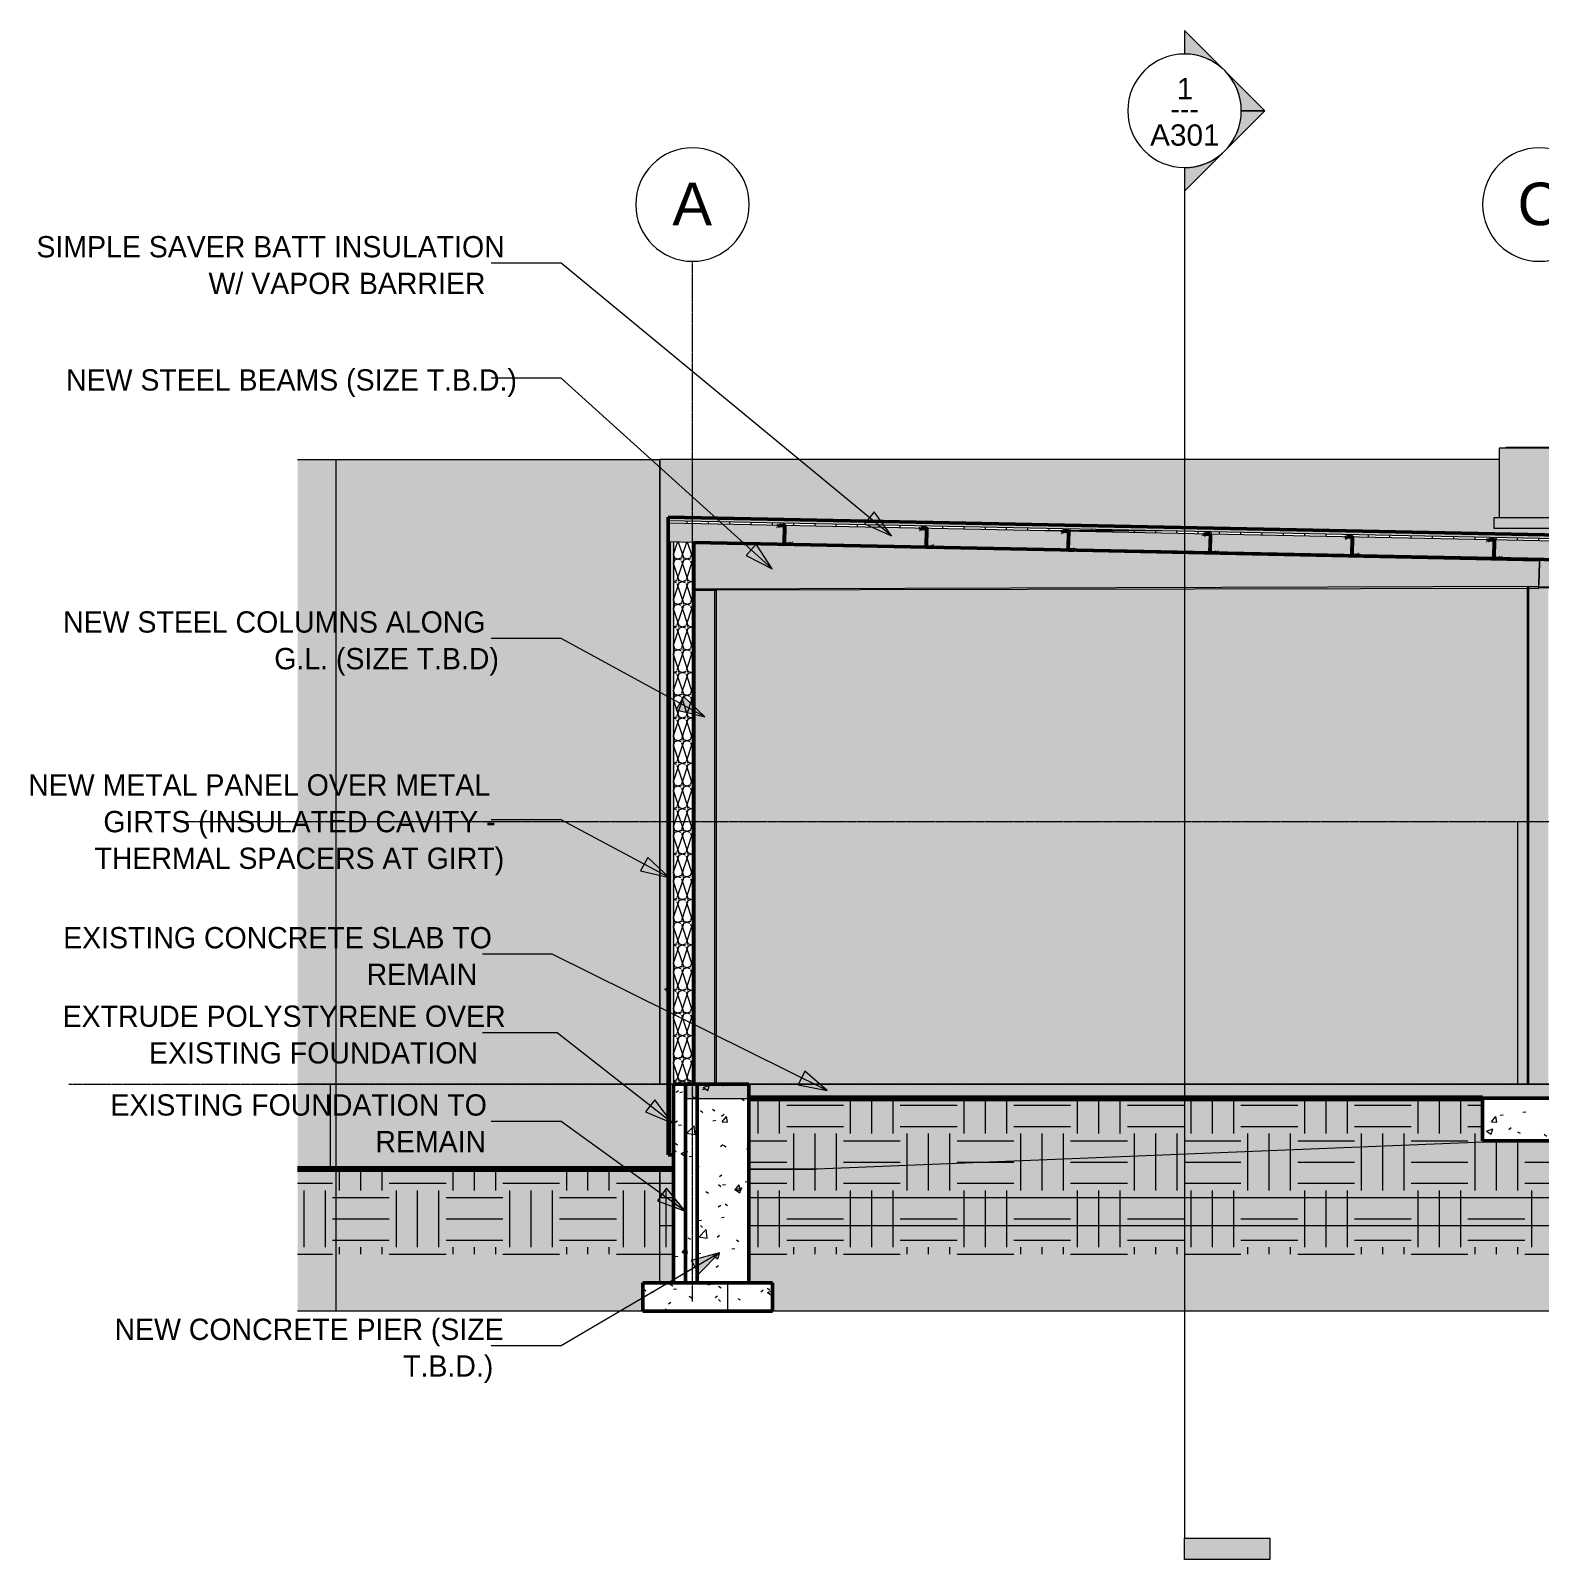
# Model space of a CAD drawing. Header units: inches. Extents: x -12040 to -7983, y -201 to 456.
# Drawn here: x -12040 to -11402, y -201 to 445 of the extents above; entities that cross this region are included whole.
import ezdxf

# ---------------------------------------------------------------- set-up
doc = ezdxf.new("R2010")
doc.units = ezdxf.units.IN
doc.header["$MEASUREMENT"] = 0
doc.linetypes.add('Aligning Line 1_8_', pattern=[0.25, 0.125, -0.125])
doc.linetypes.add('Grid Line 1_2_', pattern=[0.875, 0.5, -0.125, 0.125, -0.125])
for name, color, linetype, lineweight in [('A-DOOR', 31, 'Continuous', 13), ('A-DOOR-5', 31, 'Continuous', 9), ('A-FLOR-1', 50, 'Continuous', 13), ('A-FLOR-2', 254, 'Continuous', 13), ('A-FLOR-3', 163, 'Continuous', 13), ('A-FLOR-LEVL-1', 51, 'Grid Line 1_2_', 9), ('A-ROOF', 132, 'Continuous', 13), ('A-ROOF-3', 132, 'Continuous', 50), ('A-ROOF-PATT-1', 132, 'Continuous', 9), ('A-WALL', 113, 'Continuous', 13), ('A-WALL-1', 10, 'Continuous', 13), ('A-WALL-3', 163, 'Continuous', 13), ('A-WALL-4', 254, 'Continuous', 13), ('A-WALL-5', 113, 'Continuous', 50), ('A-WALL-PATT-1', 10, 'Continuous', 13), ('A-WALL-PATT-2', 7, 'Continuous', 9), ('A-WALL-PATT-3', 111, 'Continuous', 9), ('C-BLDG-PADS-1', 253, 'Continuous', 9), ('C-BLDG-PADS-2', 163, 'Continuous', 13), ('C-TOPO', 7, 'Continuous', 9), ('C-TOPO-1', 7, 'Continuous', 140), ('C-TOPO-2', 253, 'Continuous', 9), ('C-TOPO-3', 155, 'Continuous', 140), ('C-TOPO-4', 9, 'Continuous', 9), ('C-TOPO-5', 173, 'Continuous', 9), ('G-ANNO-SYMB', 111, 'Aligning Line 1_8_', 9), ('G-ANNO-SYMB-1', 111, 'Continuous', 9), ('G-ANNO-TEXT', 231, 'Continuous', 9), ('I-WALL', 2, 'Continuous', 13), ('M-EQPM', 50, 'Continuous', 9), ('S-BEAM', 12, 'Continuous', 13), ('S-BEAM-4', 12, 'Continuous', 9), ('S-BEAM-5', 12, 'Continuous', 50), ('S-COLS', 52, 'Continuous', 13), ('S-COLS-3', 52, 'Continuous', 9), ('S-FNDN-1', 50, 'Continuous', 13), ('S-FNDN-2', 153, 'Continuous', 50), ('S-FNDN-3', 253, 'Continuous', 9), ('S-FNDN-4', 163, 'Continuous', 13), ('S-FNDN-5', 254, 'Continuous', 13), ('S-FNDN-6', 32, 'Continuous', 9), ('S-FNDN-7', 32, 'Continuous', 50), ('S-GRID-1', 1, 'Grid Line 1_2_', 9), ('S-GRID-IDEN', 1, 'Continuous', 9)]:
    doc.layers.add(name, color=color, linetype=linetype, lineweight=lineweight)
doc.styles.add('Arial', font='arial.ttf', dxfattribs={"height": 18})
doc.styles.add('Arial_1', font='arial.ttf', dxfattribs={"height": 9})
doc.styles.add('Century Gothic_1', font='ufonts.com_century-gothic.ttf', dxfattribs={"height": 9})
pattern_1 = [(50, (-11096.608, 126), (27.5427, -2.4099), [2.88, -31.68]), (355, (-11096.608, 126), (-5.3278, 28.8843), [2.304, -25.344]), (100.451, (-11094.313, 125.8), (22.2153, 26.4739), [2.448, -26.924]), (46.184, (-11096.608, 133.68), (40.9819, -6.3564), [4.32, -47.52]), (96.636, (-11093.193, 133.15), (35.8907, 37.4062), [3.671, -40.386]), (351.184, (-11096.61, 133.68), (35.891, 37.4062), [3.456, -38.016]), (21, (-11092.768, 131.76), (22.92104, -15.4607), [2.88, -31.68]), (326, (-11092.768, 131.76), (9.3435, 27.8457), [2.304, -25.344]), (71.451, (-11090.858, 130.472), (32.2648, 12.3844), [2.448, -26.924]), (37.5, (-11096.608, 126), (0.46686, 12.78271), [1.267, -23.77, 1.267, -24.461, -25.44]), (37.5, (-11096.608, 126), (0.46686, 12.78271), [-50.765, 1.267, -24.173]), (7.5, (-11096.608, 126), (10.1016, 15.1451), [1.267, -13.402, 1.267, -23.194, -9.696]), (7.5, (-11096.608, 126), (10.1016, 15.1451), [-39.13, 1.267, -8.429]), (327.5, (-11105.171, 126), (20.49916, -0.86578), [1.267, -8.333, 1.267, -28.685, -39.744]), (327.5, (-11105.171, 126), (20.49916, -0.86578), [-39.552, 1.267, -38.477]), (317.5, (-11109.011, 126), (22.3948, 3.8443), [1.267, -11.213, 1.267, -18.624, -28.224]), (317.5, (-11109.011, 126), (22.3948, 3.8443), [-32.371, 1.267, -26.957])]
pattern_2 = [(0, (-11096.608, 126), (24, 24), [24, -24]), (0, (-11096.608, 135), (24, 24), [24, -24]), (0, (-11096.608, 144), (24, 24), [24, -24]), (90, (-11093.608, 147), (-24, 24), [24, -24]), (90, (-11084.608, 147), (-24, 24), [24, -24]), (90, (-11075.608, 147), (-24, 24), [24, -24])]
pattern_3 = [(161.57, (-11096.128, 126.48), (-3.8399538, -1.54e-05), [0, -27.322, 3.034, 0]), (18.43, (-11097.088, 126.48), (-3.8399538, 1.54e-05), [0, -27.322, 3.034, 0]), (108.43, (-11096.128, 126.48), (1.919622, -9.6005246), [9.106, -21.25]), (71.57, (-11097.088, 126.48), (1.919622, 9.6005246), [9.106, -21.25])]

# ---------------------------------------------------------------- blocks, each defined once
blk = doc.blocks.new('Walls 1 - Walls 1-1277454-BUILDING SECTION - NORTH_SOUTH - LOOKING EAST')
at = {"layer": 'A-WALL-1'}
h = blk.add_hatch(color=256, dxfattribs=at)
h.paths.add_polyline_path([(-11927.3, -96), (-11911.21, -96), (-11911.21, -72), (-11927.3, -72)], flags=0)
h.paths.add_polyline_path([(-11927.3, -36), (-11911.21, -36), (-11911.21, 264), (-11927.3, 264), (-11927.3, 70.16)], flags=0)
h = blk.add_hatch(color=256, dxfattribs=at)
h.paths.add_polyline_path([(-11911.21, -96), (-11781.4, -96), (-11781.4, -84), (-11774.15, -84), (-11774.15, -72), (-11911.21, -72)], flags=0)
h.paths.add_polyline_path([(-11823.45, 0), (-11774.15, 0), (-11774.15, 264), (-11911.21, 264), (-11911.21, 0)], flags=0)
for points in [[(-11911.21, -72), (-11911.21, -36), (-11927.3, -36), (-11927.3, -72)], [(-11797.12, -72), (-11774.15, -72), (-11774.15, -36), (-11911.21, -36), (-11911.21, -72)]]:
    blk.add_hatch(color=256, dxfattribs=at).paths.add_polyline_path(points, flags=0)
h = blk.add_hatch(color=256, dxfattribs=at)
h.paths.add_polyline_path([(-11736.52, -72), (-10643.01, -72), (-10643.01, -60), (-11736.52, -60), (-11736.52, -67.77)], flags=0)
h.paths.add_polyline_path([(-11774.15, -72), (-11768.4, -72), (-11768.4, -60), (-11774.15, -60), (-11774.15, -60.52)], flags=0)
h = blk.add_hatch(color=256, dxfattribs=at)
h.paths.add_polyline_path([(-11726.52, -96), (-10643.01, -96), (-10643.01, -72), (-11736.52, -72), (-11736.52, -84), (-11726.52, -84)], flags=0)
h.paths.add_polyline_path([(-11768.4, -84), (-11768.4, -72), (-11774.15, -72), (-11774.15, -84)], flags=0)
at = {"layer": 'A-WALL-3'}
for p, q in [((-11927.3, 264), (-11911.21, 264)), ((-11911.21, 264), (-11774.15, 264)), ((-11911.21, 264), (-11911.21, -36)), ((-11774.15, 0), (-11774.15, 264)), ((-11911.21, -72), (-11911.21, -96)), ((-11774.15, -84), (-11774.15, -72)), ((-11911.21, -96), (-11927.3, -96)), ((-11781.4, -96), (-11911.21, -96)), ((-10643.01, -96), (-11726.52, -96))]:
    blk.add_line(p, q, dxfattribs=at)
at = {"layer": 'A-WALL-4'}
for p, q in [((-11911.21, -36), (-11911.21, -72)), ((-11774.15, -48), (-11774.15, -36)), ((-11774.15, -72), (-11774.15, -60))]:
    blk.add_line(p, q, dxfattribs=at)
blk = doc.blocks.new('Z-Girder - Z-Girder-1383074-BUILDING SECTION - NORTH_SOUTH - LOOKING EAST')
at = {"layer": 'S-BEAM-4'}
h = blk.add_hatch(color=256, dxfattribs=at)
h.paths.add_polyline_path([(-11721.45, 228.19), (-11721.49, 228.32), (-11721.62, 228.36), (-11721.56, 228.24)], flags=0)
h.paths.add_polyline_path([(-11719.06, 228.14), (-11718.57, 228.7), (-11718.65, 228.78), (-11719.11, 228.25), (-11721.43, 228.3), (-11721.45, 228.19), (-11719.6, 228.15)], flags=0)
h.paths.add_polyline_path([(-11721.4, 236.13), (-11721.54, 236.19), (-11723.9, 236.24), (-11724.4, 235.67), (-11724.31, 235.6), (-11723.85, 236.13), (-11721.53, 236.08)], flags=0)
h.paths.add_polyline_path([(-11721.35, 236), (-11721.4, 236.13), (-11721.48, 236.06)], flags=0)
h.paths.add_polyline_path([(-11721.62, 228.36), (-11721.51, 228.38), (-11721.35, 236), (-11721.46, 236), (-11721.58, 230.15)], flags=0)
at = {"layer": 'S-BEAM-5'}
for p, q in [((-11723.9, 236.24), (-11724.4, 235.67)), ((-11724.4, 235.67), (-11724.31, 235.6)), ((-11724.31, 235.6), (-11723.85, 236.13)), ((-11721.54, 236.19), (-11723.9, 236.24)), ((-11723.85, 236.13), (-11721.53, 236.08)), ((-11721.46, 236), (-11721.62, 228.36)), ((-11721.51, 228.38), (-11721.35, 236)), ((-11721.45, 228.19), (-11719.06, 228.14)), ((-11719.11, 228.25), (-11721.43, 228.3)), ((-11718.65, 228.78), (-11719.11, 228.25)), ((-11719.06, 228.14), (-11718.57, 228.7)), ((-11718.57, 228.7), (-11718.65, 228.78))]:
    blk.add_line(p, q, dxfattribs=at)
for centre, radius, start, end in [((-11721.54, 236), 0.187, 358.84581, 88.84581), ((-11721.54, 236), 0.0782, 358.84581, 86.72309), ((-11721.43, 228.37), 0.188, 184.44829, 262.91006), ((-11721.43, 228.37), 0.0782, 178.84581, 265.80345)]:
    blk.add_arc(centre, radius, start, end, dxfattribs=at)
blk = doc.blocks.new('Z-Girder - Z-Girder-1383075-BUILDING SECTION - NORTH_SOUTH - LOOKING EAST')
at = {"layer": 'S-BEAM-4'}
h = blk.add_hatch(color=256, dxfattribs=at)
h.paths.add_polyline_path([(-11421.51, 222.14), (-11421.55, 222.28), (-11421.68, 222.32), (-11421.62, 222.2), (-11421.53, 222.15)], flags=0)
h.paths.add_polyline_path([(-11419.13, 222.1), (-11418.63, 222.66), (-11418.71, 222.73), (-11419.17, 222.21), (-11421.49, 222.25), (-11421.51, 222.14), (-11421.03, 222.13)], flags=0)
h.paths.add_polyline_path([(-11421.46, 230.09), (-11421.6, 230.15), (-11423.96, 230.19), (-11424.46, 229.63), (-11424.37, 229.56), (-11423.91, 230.08), (-11421.6, 230.04)], flags=0)
h.paths.add_polyline_path([(-11421.41, 229.96), (-11421.46, 230.09), (-11421.54, 230.01)], flags=0)
h.paths.add_polyline_path([(-11421.68, 222.32), (-11421.57, 222.33), (-11421.41, 229.96), (-11421.52, 229.96)], flags=0)
at = {"layer": 'S-BEAM-5'}
for p, q in [((-11423.96, 230.19), (-11424.46, 229.63)), ((-11424.46, 229.63), (-11424.37, 229.56)), ((-11424.37, 229.56), (-11423.91, 230.08)), ((-11421.6, 230.15), (-11423.96, 230.19)), ((-11423.91, 230.08), (-11421.6, 230.04)), ((-11421.52, 229.96), (-11421.68, 222.32)), ((-11421.57, 222.33), (-11421.41, 229.96)), ((-11421.51, 222.14), (-11419.13, 222.1)), ((-11419.17, 222.21), (-11421.49, 222.25)), ((-11418.71, 222.73), (-11419.17, 222.21)), ((-11419.13, 222.1), (-11418.63, 222.66)), ((-11418.63, 222.66), (-11418.71, 222.73))]:
    blk.add_line(p, q, dxfattribs=at)
for centre, radius, start, end in [((-11421.6, 229.96), 0.187, 358.84581, 88.84581), ((-11421.6, 229.96), 0.0782, 358.84581, 86.72309), ((-11421.49, 222.33), 0.188, 184.44829, 262.91006), ((-11421.49, 222.33), 0.0782, 178.84581, 265.80345)]:
    blk.add_arc(centre, radius, start, end, dxfattribs=at)
blk = doc.blocks.new('Door-Passage-Single-Flush - 36_ x 80_-1370599-BUILDING SECTION - NORTH_SOUTH - LOOKING EAST')
at = {"layer": 'A-DOOR'}
for points in [[(-11771.73, 39.61), (-11771.68, 39.61), (-11771.14, 39.66), (-11771.17, 39.9), (-11771.2, 40), (-11772.09, 40), (-11772.03, 39.74), (-11771.9, 39.65), (-11771.78, 39.61)], [(-11771.51, 40), (-11771.2, 40), (-11771.14, 40.34), (-11771.14, 40.38), (-11771.31, 40.37), (-11771.68, 40.39), (-11772.01, 40.28), (-11772.07, 40.2), (-11772.06, 40), (-11771.53, 40)], [(-11771.14, 40), (-11770.65, 40.04), (-11770.65, 40.39), (-11771.14, 40.38), (-11771.14, 40.1)], [(-11770.65, 39.61), (-11770.65, 40), (-11771.14, 40), (-11771.14, 39.61)]]:
    blk.add_hatch(color=256, dxfattribs=at).paths.add_polyline_path(points, flags=0)
at = {"layer": 'A-DOOR-5'}
for p, q in [((-11770.65, 40.39), (-11771.14, 40.39)), ((-11771.14, 39.61), (-11770.65, 39.61))]:
    blk.add_line(p, q, dxfattribs=at)
at = {"layer": 'A-DOOR-5', "flags": 128}
for points in [[(-11771.14, 40.39), (-11771.17, 40.39), (-11771.19, 40.39), (-11771.21, 40.39), (-11771.24, 40.39), (-11771.26, 40.39), (-11771.28, 40.39), (-11771.3, 40.39), (-11771.33, 40.39), (-11771.35, 40.39), (-11771.37, 40.39), (-11771.39, 40.39), (-11771.41, 40.39), (-11771.43, 40.39), (-11771.46, 40.39), (-11771.47, 40.39), (-11771.49, 40.39), (-11771.51, 40.39), (-11771.53, 40.39), (-11771.55, 40.39), (-11771.57, 40.39), (-11771.58, 40.39), (-11771.6, 40.39), (-11771.61, 40.39), (-11771.63, 40.39), (-11771.64, 40.39), (-11771.65, 40.39), (-11771.66, 40.39), (-11771.67, 40.39), (-11771.68, 40.39), (-11771.69, 40.39), (-11771.7, 40.39), (-11771.71, 40.39), (-11771.71, 40.39), (-11771.72, 40.39), (-11771.72, 40.39), (-11771.73, 40.39), (-11771.73, 40.39), (-11771.73, 40.39), (-11771.73, 40.39)], [(-11771.73, 39.61), (-11771.73, 39.61), (-11771.73, 39.61), (-11771.73, 39.61), (-11771.72, 39.61), (-11771.72, 39.61), (-11771.72, 39.61), (-11771.71, 39.61), (-11771.7, 39.61), (-11771.69, 39.61), (-11771.69, 39.61), (-11771.68, 39.61), (-11771.67, 39.61), (-11771.65, 39.61), (-11771.64, 39.61), (-11771.63, 39.61), (-11771.62, 39.61), (-11771.6, 39.61), (-11771.59, 39.61), (-11771.57, 39.61), (-11771.55, 39.61), (-11771.54, 39.61), (-11771.52, 39.61), (-11771.5, 39.61), (-11771.48, 39.61), (-11771.46, 39.61), (-11771.44, 39.61), (-11771.42, 39.61), (-11771.4, 39.61), (-11771.38, 39.61), (-11771.36, 39.61), (-11771.33, 39.61), (-11771.31, 39.61), (-11771.29, 39.61), (-11771.27, 39.61), (-11771.24, 39.61), (-11771.22, 39.61), (-11771.19, 39.61), (-11771.17, 39.61), (-11771.15, 39.61), (-11771.14, 39.61)]]:
    blk.add_lwpolyline(points, dxfattribs=at)
at = {"layer": 'A-DOOR-5'}
for start, end in [(150, 180), (180, 210), (82.77245, 90), (270, 277.22755)]:
    blk.add_arc((-11771.73, 40), 0.394, start, end, dxfattribs=at)
blk = doc.blocks.new('Condensing Unit - Air Cooled - DX - 6-10 Tons - 6 Tons-1352867-BUILDING SECTION - NORTH_SOUTH - LOOKING EAST')
at = {"layer": 'M-EQPM'}
for points in [[(-11265.68, 236.46), (-11223.9, 236.46), (-11223.9, 265.87), (-11265.68, 265.87), (-11265.68, 239.72)], [(-11261.28, 265.87), (-11251.75, 265.87), (-11251.75, 266.23), (-11262.69, 266.23), (-11262.69, 265.87), (-11262.22, 265.87)], [(-11240.81, 265.87), (-11240.81, 266.23), (-11251.75, 266.23), (-11251.75, 265.87), (-11241.29, 265.87)], [(-11240.81, 265.87), (-11237.83, 265.87), (-11237.83, 266.23), (-11240.81, 266.23), (-11240.81, 265.99)], [(-11229.65, 265.87), (-11226.89, 265.87), (-11226.89, 266.23), (-11237.83, 266.23), (-11237.83, 265.87), (-11231.36, 265.87)], [(-11222.9, 240.86), (-11222.9, 241.42), (-11223.9, 241.4), (-11223.9, 240.86)], [(-11222.9, 240.29), (-11222.9, 240.86), (-11223.9, 240.86), (-11223.9, 240.29)], [(-11267.68, 231.87), (-11221.9, 231.87), (-11221.9, 236.46), (-11267.68, 236.46)], [(-11222.9, 238.68), (-11222.9, 238.86), (-11223.9, 238.85), (-11223.9, 238.68)], [(-11222.9, 238.5), (-11222.9, 238.68), (-11223.9, 238.68), (-11223.9, 238.5)]]:
    blk.add_hatch(color=256, dxfattribs=at).paths.add_polyline_path(points, flags=0)
for p, q in [((-11265.68, 265.87), (-11265.68, 236.46)), ((-11223.9, 265.87), (-11265.68, 265.87)), ((-11262.75, 266.23), (-11262.75, 265.87)), ((-11262.69, 266.23), (-11251.75, 266.23)), ((-11251.75, 266.23), (-11240.81, 266.23)), ((-11240.83, 266.23), (-11237.83, 266.23)), ((-11240.75, 265.87), (-11240.75, 266.23)), ((-11237.83, 266.23), (-11226.89, 266.23)), ((-11226.83, 265.87), (-11226.83, 266.23)), ((-11223.9, 236.46), (-11223.9, 265.87)), ((-11222.9, 241.42), (-11223.9, 241.42)), ((-11223.9, 240.29), (-11222.9, 240.29)), ((-11222.9, 241.42), (-11222.9, 240.86)), ((-11222.9, 240.86), (-11222.9, 240.29)), ((-11267.68, 236.46), (-11221.9, 236.46)), ((-11267.68, 231.87), (-11267.68, 236.46)), ((-11222.9, 238.87), (-11223.9, 238.87)), ((-11223.9, 238.5), (-11222.9, 238.5)), ((-11222.9, 238.86), (-11222.9, 238.68)), ((-11222.9, 238.68), (-11222.9, 238.5)), ((-11221.9, 231.87), (-11221.9, 236.46)), ((-11221.9, 231.87), (-11267.68, 231.87))]:
    blk.add_line(p, q, dxfattribs=at)
blk = doc.blocks.new('W-Wide Flange - W12X45-1379053-BUILDING SECTION - NORTH_SOUTH - LOOKING EAST')
at = {"layer": 'S-BEAM-4'}
for points in [[(-11161.61, 206.3), (-11161.42, 215.65), (-11402.42, 220.5), (-11402.61, 211.16), (-11161.62, 206.3)], [(-11161.41, 216.45), (-11161.4, 216.92), (-11402.4, 221.79), (-11402.41, 221.3), (-11174.38, 216.71)], [(-11161.42, 215.65), (-11161.41, 216.45), (-11402.41, 221.27), (-11402.41, 220.5), (-11171.7, 215.86)], [(-11161.64, 204.93), (-11161.63, 205.5), (-11402.63, 210.36), (-11402.64, 209.78), (-11397.96, 209.69), (-11397.96, 210), (-11397.41, 210), (-11397.41, 209.68), (-11165.83, 205.01)], [(-11161.63, 205.5), (-11161.63, 206.3), (-11402.61, 211.16), (-11402.63, 210.36), (-11174.38, 205.76)]]:
    blk.add_hatch(color=256, dxfattribs=at).paths.add_polyline_path(points, flags=0)
for p, q in [((-11402.61, 211.16), (-11402.42, 220.44)), ((-11402.41, 221.3), (-11402.4, 221.79)), ((-11161.41, 216.45), (-11402.41, 221.3)), ((-11161.42, 215.65), (-11161.61, 206.3)), ((-11161.41, 216.45), (-11161.42, 215.65)), ((-11161.4, 216.92), (-11161.41, 216.45)), ((-11402.64, 209.78), (-11402.63, 210.36)), ((-11397.96, 209.69), (-11402.64, 209.78)), ((-11402.63, 210.36), (-11402.61, 211.16)), ((-11402.63, 210.36), (-11161.63, 205.5)), ((-11161.64, 204.93), (-11397.41, 209.68)), ((-11161.63, 205.5), (-11161.64, 204.93)), ((-11161.61, 206.3), (-11161.63, 205.5))]:
    blk.add_line(p, q, dxfattribs=at)
blk = doc.blocks.new('Grid - Grid Head - Circle-50561-BUILDING SECTION - NORTH_SOUTH - LOOKING EAST')
at = {"layer": 'S-GRID-IDEN'}
for start, end in [(360, 180), (180, 360)]:
    blk.add_arc((-10800.4, 371.84), 24, start, end, dxfattribs=at)
blk = doc.blocks.new('Section - 3_32_ x 3_8_-54337-BUILDING SECTION - NORTH_SOUTH - LOOKING EAST')
at = {"layer": 'G-ANNO-SYMB-1'}
blk.add_hatch(color=256, dxfattribs=at).paths.add_polyline_path([(-11516.4, -192), (-11552.4, -192), (-11552.4, -201), (-11516.4, -201)], flags=0)
for p, q in [((-11552.4, -201), (-11552.4, -192)), ((-11552.4, -192), (-11516.4, -192)), ((-11516.4, -192), (-11516.4, -201)), ((-11516.4, -201), (-11552.4, -201))]:
    blk.add_line(p, q, dxfattribs=at)
blk = doc.blocks.new('Section - Section Head - Filled-22785-BUILDING SECTION - NORTH_SOUTH - LOOKING EAST')
at = {"layer": 'G-ANNO-SYMB-1'}
h = blk.add_hatch(color=256, dxfattribs=at)
edge = h.paths.add_edge_path(flags=0)
edge.add_arc((-11552.4, 411.46), 24.03, 47.9216, 90)
edge.add_line((-11552.4, 435.49), (-11552.4, 445.4))
edge.add_line((-11552.4, 445.4), (-11536.29, 429.3))
h = blk.add_hatch(color=256, dxfattribs=at)
edge = h.paths.add_edge_path(flags=0)
edge.add_line((-11535.42, 428.43), (-11518.45, 411.46))
edge.add_line((-11518.45, 411.46), (-11528.4, 411.46))
edge.add_arc((-11552.4, 411.46), 24, 0, 45)
h = blk.add_hatch(color=256, dxfattribs=at)
edge = h.paths.add_edge_path(flags=0)
edge.add_arc((-11552.4, 411.46), 24, 315, 360)
edge.add_line((-11528.4, 411.46), (-11518.45, 411.46))
edge.add_line((-11518.45, 411.46), (-11535.42, 394.49))
h = blk.add_hatch(color=256, dxfattribs=at)
edge = h.paths.add_edge_path(flags=0)
edge.add_line((-11536.29, 393.62), (-11552.4, 377.52))
edge.add_line((-11552.4, 377.52), (-11552.4, 387.43))
edge.add_arc((-11552.4, 411.46), 24.03, 270, 312.0784)
for p, q in [((-11536.29, 429.3), (-11552.4, 445.4)), ((-11552.4, 445.4), (-11552.4, 435.49)), ((-11518.45, 411.46), (-11535.42, 428.43)), ((-11535.42, 394.49), (-11518.45, 411.46)), ((-11528.4, 411.46), (-11518.45, 411.46)), ((-11518.45, 411.46), (-11528.4, 411.46)), ((-11552.4, 377.52), (-11536.29, 393.62)), ((-11552.4, 387.43), (-11552.4, 377.52))]:
    blk.add_line(p, q, dxfattribs=at)
for centre, radius, start, end in [((-11552.4, 411.49), 24, 90, 270), ((-11552.4, 411.49), 24, 270, 90), ((-11552.4, 411.46), 24.03, 47.9216, 90), ((-11552.4, 411.46), 24, 0, 45), ((-11552.4, 411.46), 24, 315, 360), ((-11552.4, 411.46), 24.03, 270, 312.0784)]:
    blk.add_arc(centre, radius, start, end, dxfattribs=at)

msp = doc.modelspace()

# ---------------------------------------------------------------- hatches: boundary and pattern name
at = {"layer": 'A-FLOR-1'}
msp.add_hatch(color=256, dxfattribs=at).paths.add_polyline_path([(-11913.39, -36), (-11768.4, -36), (-11768.4, -30), (-11770.65, -30), (-11770.65, 0), (-11913.39, 0)], flags=0)
at = {"layer": 'A-ROOF'}
msp.add_hatch(color=256, dxfattribs=at).paths.add_polyline_path([(-10805.02, 218.72), (-10805.02, 220.22), (-11770.65, 239.72), (-11770.65, 238.22), (-10836.87, 219.37)], flags=0)
at = {"layer": 'A-ROOF-PATT-1'}
h = msp.add_hatch(dxfattribs=at)
h.set_pattern_fill('FP_3', color=256, style=0, pattern_type=2)
h.set_pattern_definition([(0, (-11096.608, 126), (0, 9), []), (90, (-11096.608, 126), (-9, 6e-16), [])])
h.paths.add_polyline_path([(-10805.02, 217.72), (-10805.02, 218.72), (-11770.65, 238.22), (-11770.65, 237.22), (-10836.87, 218.37)], flags=0)
h = msp.add_hatch(dxfattribs=at)
h.set_pattern_fill('FP_4', color=256, style=0, pattern_type=2)
h.set_pattern_definition(pattern_3)
h.paths.add_polyline_path([(-10805.02, 209.72), (-10805.02, 217.72), (-11770.65, 237.22), (-11770.65, 229.22), (-10805.77, 209.74)], flags=0)
at = {"layer": 'A-WALL'}
for points in [[(-11770.65, 0), (-11769.9, 0), (-11769.9, 229.21), (-11770.65, 229.22), (-11770.65, 6.16)], [(-11769.9, 0), (-11768.4, 0), (-11768.4, 229.18), (-11769.9, 229.21), (-11769.9, 6.16)], [(-11759.9, 0), (-11759.77, 0), (-11759.77, 229), (-11759.9, 229.01), (-11759.9, 6.16)], [(-11769.9, -30), (-11769.9, 0), (-11770.65, 0), (-11770.65, -30)], [(-11769.9, -30), (-11768.4, -30), (-11768.4, 0), (-11769.9, 0), (-11769.9, -25.84)]]:
    msp.add_hatch(color=256, dxfattribs=at).paths.add_polyline_path(points, flags=0)
at = {"layer": 'A-WALL-PATT-1'}
h = msp.add_hatch(color=256, dxfattribs=at)
h.paths.add_polyline_path([(-11157.02, -0.13), (-10844.89, -0.13), (-10844.89, 0), (-10979.9, 0), (-10979.9, 96), (-10825.88, 96), (-10825.88, 190.04), (-10820.26, 190.04), (-10994.78, 197.59), (-10994.78, 0), (-11411.51, 0), (-11411.51, 111), (-11407.39, 111), (-11407.39, 209.71), (-11750.41, 208.87), (-11750.41, 0.29), (-11759.77, 0.29), (-11759.74, 0), (-11736.52, 0), (-11736.52, -0.13), (-11157.06, -0.13)], flags=0)
h.paths.add_polyline_path([(-11771.53, 0), (-11770.65, 0), (-11770.65, 39.61), (-11771.88, 39.64), (-11772.03, 39.74), (-11772.07, 39.8), (-11772.07, 40.2), (-11771.9, 40.35), (-11771.73, 40.38), (-11771.52, 40.39), (-11770.65, 40.39), (-11770.65, 239.72), (-11050.4, 225.18), (-11050.4, 264), (-11223.9, 264), (-11223.9, 241.42), (-11222.9, 241.4), (-11222.9, 240.29), (-11223.9, 240.29), (-11223.9, 238.86), (-11222.9, 238.85), (-11222.9, 238.5), (-11223.9, 238.5), (-11223.9, 236.46), (-11221.9, 236.46), (-11221.9, 231.87), (-11267.68, 231.87), (-11267.68, 236.46), (-11265.68, 236.46), (-11265.68, 264), (-11377.68, 264), (-11377.68, 244.42), (-11376.68, 244.4), (-11376.68, 243.29), (-11377.68, 243.29), (-11377.68, 241.86), (-11376.68, 241.85), (-11376.68, 241.5), (-11377.68, 241.5), (-11377.68, 239.46), (-11375.68, 239.46), (-11375.68, 234.87), (-11421.46, 234.87), (-11421.46, 239.46), (-11419.46, 239.46), (-11419.46, 264), (-11774.15, 264), (-11774.15, 0)], flags=0)
h.paths.add_polyline_path([(-11771.72, 39.68), (-11771.74, 39.72), (-11771.72, 39.68)], flags=0)
h.paths.add_polyline_path([(-11771.14, 39.8), (-11771.17, 40.1), (-11771.2, 39.99), (-11771.17, 39.9)], flags=0)
h.paths.add_polyline_path([(-11264.9, 96), (-11260.27, 96), (-11260.27, 98.25), (-11264.9, 98.25)], flags=0)
h.paths.add_polyline_path([(-11096.5, 96), (-11050.4, 96), (-11050.4, 98.25), (-11156.41, 98.25), (-11156.41, 96), (-11126.48, 96)], flags=0)
h.paths.add_polyline_path([(-11219.65, 96), (-11166.39, 96), (-11166.39, 98.25), (-11219.65, 98.25)], flags=0)
h.paths.add_polyline_path([(-11393.14, 111), (-11376.7, 111), (-11376.7, 150.87), (-11375.89, 150.87), (-11375.89, 151.87), (-11353.01, 151.87), (-11353.01, 150.87), (-11352.2, 150.87), (-11352.2, 145.25), (-11351.2, 145.22), (-11351.2, 143.25), (-11352.2, 143.25), (-11352.2, 141.75), (-11351.2, 141.72), (-11351.2, 141.25), (-11352.2, 141.25), (-11352.2, 130.25), (-11351.2, 130.22), (-11351.2, 128.25), (-11352.2, 128.25), (-11352.2, 111), (-11304.7, 111), (-11304.7, 150.87), (-11303.89, 150.87), (-11303.89, 151.87), (-11281.01, 151.87), (-11281.01, 150.87), (-11280.2, 150.87), (-11280.2, 145.25), (-11279.2, 145.22), (-11279.2, 143.25), (-11280.2, 143.25), (-11280.2, 141.75), (-11279.2, 141.72), (-11279.2, 141.25), (-11280.2, 141.25), (-11280.2, 130.25), (-11279.2, 130.22), (-11279.2, 128.25), (-11280.2, 128.25), (-11280.2, 111), (-11259.65, 111), (-11259.65, 114.66), (-11257.65, 114.66), (-11257.65, 149.45), (-11255.65, 149.45), (-11255.65, 112.45), (-11223.65, 112.45), (-11223.65, 149.45), (-11221.65, 149.45), (-11221.65, 114.66), (-11219.65, 114.66), (-11219.65, 111), (-11166.39, 111), (-11166.39, 205), (-11166.39, 205.02), (-11397.41, 209.68), (-11397.41, 111)], flags=0)
h.paths.add_polyline_path([(-11150.15, 111), (-11150.15, 194), (-11149.15, 194), (-11149.15, 204.27), (-11156.41, 204.58), (-11156.41, 111)], flags=0)
h.paths.add_polyline_path([(-10800.4, 114), (-10800.4, 124), (-10642.99, 124), (-10642.99, 264), (-10994.78, 264), (-10994.78, 224.06), (-10805.02, 220.22), (-10805.02, 114)], flags=0)
h.paths.add_polyline_path([(-11113.93, 228.87), (-11113.93, 233.46), (-11111.93, 233.46), (-11111.93, 262.87), (-11108.94, 262.87), (-11108.94, 263.23), (-11073.13, 263.23), (-11073.13, 262.87), (-11070.15, 262.87), (-11070.15, 238.42), (-11069.15, 238.4), (-11069.15, 237.29), (-11070.15, 237.29), (-11070.15, 235.86), (-11069.15, 235.85), (-11069.15, 235.5), (-11070.15, 235.5), (-11070.15, 233.46), (-11068.15, 233.46), (-11068.15, 228.87), (-11096.5, 228.87)], flags=0)
h = msp.add_hatch(color=256, dxfattribs=at)
h.paths.add_polyline_path([(-11774.15, -48), (-11768.4, -48), (-11768.4, -36), (-11774.15, -36)], flags=0)
h.paths.add_polyline_path([(-11736.52, -48), (-10832.89, -48), (-10832.89, -18), (-10844.89, -18), (-10844.89, -6.13), (-10971.91, -6.13), (-11137.4, -12.88), (-11137.4, -24), (-11185.4, -24), (-11185.4, -14.8), (-11378.4, -22.63), (-11378.4, -24), (-11412.14, -24), (-11707.94, -36), (-11736.52, -36)], flags=0)
h = msp.add_hatch(color=256, dxfattribs=at)
h.paths.add_polyline_path([(-11736.52, -36), (-11707.93, -36), (-11412.15, -24), (-11426.4, -24), (-11426.4, -6.13), (-11736.52, -6.13), (-11736.52, -25.84)], flags=0)
h.paths.add_polyline_path([(-11378.4, -22.63), (-11185.4, -14.8), (-11185.4, -6.13), (-11378.4, -6.13), (-11378.4, -17.67)], flags=0)
h.paths.add_polyline_path([(-11137.4, -12.85), (-10971.91, -6.13), (-11137.4, -6.13)], flags=0)
at = {"layer": 'A-WALL-PATT-2'}
h = msp.add_hatch(dxfattribs=at)
h.set_pattern_fill('FP_2', color=256, style=0, pattern_type=2)
h.set_pattern_definition(pattern_1)
h.paths.add_polyline_path([(-11758.4, -84), (-11758.4, 0), (-11768.4, 0), (-11768.4, -84)], flags=0)
at = {"layer": 'A-WALL-PATT-3'}
h = msp.add_hatch(dxfattribs=at)
h.set_pattern_fill('FP_4', color=256, style=0, pattern_type=2)
h.set_pattern_definition(pattern_3)
h.paths.add_polyline_path([(-11768.4, 0), (-11760.4, 0), (-11760.4, 229.02), (-11768.4, 229.18), (-11768.4, 6.16)], flags=0)
h = msp.add_hatch(dxfattribs=at)
h.set_pattern_fill('FP_5', color=256, style=0, pattern_type=2)
h.set_pattern_definition([(0, (-11096.608, 126), (0, 4.798), []), (315, (-11096.608, 126), (4.798427, 0), [6.786, -6.786]), (45, (-11096.608, 126), (4.798427, 0), [6.786, -6.786])])
h.paths.add_polyline_path([(-11760.4, 0), (-11759.9, 0), (-11759.9, 229.01), (-11760.4, 229.02), (-11760.4, 6.16)], flags=0)
h = msp.add_hatch(dxfattribs=at)
h.set_pattern_fill('FP_2', color=256, style=0, pattern_type=2)
h.set_pattern_definition(pattern_1)
h.paths.add_polyline_path([(-11763.4, -84), (-11736.52, -84), (-11736.52, 0), (-11763.4, 0), (-11763.4, -57.84)], flags=0)
at = {"layer": 'C-BLDG-PADS-1'}
h = msp.add_hatch(dxfattribs=at)
h.set_pattern_fill('FP_2', color=256, style=0, pattern_type=2)
h.set_pattern_definition(pattern_1)
h.paths.add_polyline_path([(-11763.4, -6.13), (-10800.4, -6.13), (-10800.4, -0.13), (-11763.4, -0.13)], flags=0)
at = {"layer": 'C-TOPO'}
h = msp.add_hatch(dxfattribs=at)
h.set_pattern_fill('FP_1', color=256, style=0, pattern_type=2)
h.set_pattern_definition(pattern_2)
h.paths.add_polyline_path([(-11927.3, -72), (-11768.4, -72), (-11768.4, -36), (-11927.3, -36), (-11927.3, -66.21)], flags=0)
at = {"layer": 'C-TOPO-2'}
h = msp.add_hatch(dxfattribs=at)
h.set_pattern_fill('FP_1', color=256, style=0, pattern_type=2)
h.set_pattern_definition(pattern_2)
h.paths.add_polyline_path([(-11736.52, -72), (-10800.4, -72), (-10800.4, -24), (-10818.4, -24), (-10818.4, -18), (-10844.89, -18), (-10844.89, -6.13), (-11137.4, -6.13), (-11137.4, -24), (-11185.4, -24), (-11185.4, -6.13), (-11378.4, -6.13), (-11378.4, -24), (-11426.4, -24), (-11426.4, -6.13), (-11736.52, -6.13), (-11736.52, -67.77)], flags=0)
at = {"layer": 'G-ANNO-TEXT'}
for points in [[(-11676.33, 231.75), (-11683.54, 241.87), (-11687.63, 236.91)], [(-11726.69, 217.82), (-11733.44, 228.25), (-11737.75, 223.48)], [(-11755.23, 155.22), (-11764.22, 163.79), (-11767.3, 158.15)], [(-11770.21, 87.35), (-11779.29, 95.82), (-11782.31, 90.15)], [(-11703.54, -2.76), (-11712.86, 5.45), (-11715.72, -0.31)], [(-11768.85, -16.61), (-11776.31, -6.67), (-11780.28, -11.72)], [(-11763.54, -53.74), (-11771.39, -44.1), (-11775.15, -49.32)], [(-11749.04, -71.35), (-11761.02, -74.66), (-11757.76, -80.2)]]:
    msp.add_hatch(color=256, dxfattribs=at).paths.add_polyline_path(points, flags=0)
at = {"layer": 'I-WALL'}
msp.add_hatch(color=256, dxfattribs=at).paths.add_polyline_path([(-11408.05, 0), (-11407.39, 0), (-11407.39, 111), (-11411.51, 111), (-11411.51, 0)], flags=0)
at = {"layer": 'S-BEAM'}
for points in [[(-11402.41, 221.24), (-11402.4, 221.79), (-11759.77, 229), (-11759.77, 228.7), (-11404.8, 221.29)], [(-11402.42, 220.44), (-11402.41, 221.24), (-11759.77, 228.67), (-11759.77, 228.02), (-11403.82, 220.47)], [(-11759.77, 209.94), (-11402.61, 211.1), (-11402.42, 220.44), (-11759.77, 228), (-11759.77, 209.94)], [(-11759.77, 209.26), (-11402.63, 210.32), (-11402.62, 211.1), (-11759.77, 209.94), (-11759.77, 209.26)], [(-11759.77, 208.88), (-11407.39, 209.71), (-11407.39, 210), (-11406.83, 210), (-11406.83, 209.71), (-11402.64, 209.72), (-11402.63, 210.3), (-11759.77, 209.26)]]:
    msp.add_hatch(color=256, dxfattribs=at).paths.add_polyline_path(points, flags=0)
at = {"layer": 'S-COLS'}
for points in [[(-11759.15, 0.29), (-11759.15, 208.87), (-11759.77, 208.87), (-11759.74, 0.29), (-11759.32, 0.29)], [(-11751.66, 0.29), (-11751.66, 208.87), (-11759.15, 208.87), (-11759.15, 0.29)], [(-11751.66, 0.29), (-11750.97, 0.29), (-11750.97, 208.87), (-11751.66, 208.87), (-11751.66, 6.16)], [(-11750.41, 0.29), (-11750.41, 208.87), (-11750.97, 208.87), (-11750.97, 0.29)], [(-11406.83, 0), (-11406.83, 210), (-11407.39, 210), (-11407.39, 0)], [(-11406.14, 0), (-11406.14, 209.71), (-11406.83, 209.71), (-11406.83, 0), (-11406.31, 0)], [(-11398.66, 0), (-11398.66, 209.7), (-11402.64, 209.78), (-11402.64, 209.72), (-11406.14, 209.71), (-11406.14, 0)]]:
    msp.add_hatch(color=256, dxfattribs=at).paths.add_polyline_path(points, flags=0)
at = {"layer": 'S-FNDN-1'}
h = msp.add_hatch(color=256, dxfattribs=at)
h.paths.add_polyline_path([(-11774.15, -60), (-11768.4, -60), (-11768.4, -48), (-11774.15, -48), (-11774.15, -57.84)], flags=0)
h.paths.add_polyline_path([(-11719.6, -60), (-10842.89, -60), (-10842.89, -48), (-11736.52, -48), (-11736.52, -60)], flags=0)
at = {"layer": 'S-FNDN-3'}
h = msp.add_hatch(dxfattribs=at)
h.set_pattern_fill('FP_2', color=256, style=0, pattern_type=2)
h.set_pattern_definition(pattern_1)
h.paths.add_polyline_path([(-11408.05, -24), (-11378.4, -24), (-11378.4, -6), (-11426.4, -6), (-11426.4, -24)], flags=0)
h = msp.add_hatch(dxfattribs=at)
h.set_pattern_fill('FP_2', color=256, style=0, pattern_type=2)
h.set_pattern_definition(pattern_1)
h.paths.add_polyline_path([(-11781.4, -96), (-11745.4, -96), (-11745.4, -84), (-11781.4, -84)], flags=0)
at = {"layer": 'S-FNDN-6'}
h = msp.add_hatch(dxfattribs=at)
h.set_pattern_fill('FP_2', color=256, style=0, pattern_type=2)
h.set_pattern_definition(pattern_1)
h.paths.add_polyline_path([(-11745.4, -96), (-11726.52, -96), (-11726.52, -84), (-11745.4, -84)], flags=0)

# ---------------------------------------------------------------- linework, layer by layer
at = {"layer": 'A-FLOR-2'}
msp.add_line((-11768.4, -36), (-11913.39, -36), dxfattribs=at)
at = {"layer": 'A-FLOR-3'}
for p, q in [((-11913.39, 0), (-11770.65, 0)), ((-11913.39, -36), (-11913.39, 0))]:
    msp.add_line(p, q, dxfattribs=at)
at = {"layer": 'A-FLOR-LEVL-1'}
for p, q in [((-11977.01, 111), (-10168.98, 111)), ((-12024.04, 0), (-10168.98, 0))]:
    msp.add_line(p, q, dxfattribs=at)
at = {"layer": 'A-ROOF'}
for p, q in [((-11770.65, 238.22), (-10805.02, 218.72)), ((-11770.65, 237.22), (-10805.02, 217.72))]:
    msp.add_line(p, q, dxfattribs=at)
at = {"layer": 'A-ROOF-3'}
for p, q in [((-11770.65, 239.72), (-11770.65, 229.22)), ((-10805.02, 220.22), (-11770.65, 239.72)), ((-11759.77, 229), (-10815.9, 209.94))]:
    msp.add_line(p, q, dxfattribs=at)
at = {"layer": 'A-WALL'}
for p, q in [((-11759.77, 229), (-11770.65, 229.22)), ((-11769.9, 229.21), (-11769.9, -30)), ((-11768.4, 229.18), (-11768.4, 0)), ((-11760.4, 229.02), (-11760.4, 0)), ((-11759.9, 229.01), (-11759.9, 0)), ((-11769.9, 0), (-11768.4, 0))]:
    msp.add_line(p, q, dxfattribs=at)
at = {"layer": 'A-WALL-3'}
for p, q in [((-11419.46, 264), (-11774.15, 264)), ((-11774.15, 264), (-11774.15, 0))]:
    msp.add_line(p, q, dxfattribs=at)
at = {"layer": 'A-WALL-4'}
msp.add_line((-11774.15, -36), (-11774.15, -48), dxfattribs=at)
at = {"layer": 'A-WALL-5'}
for p, q in [((-11770.65, 229.22), (-11770.65, -30)), ((-11759.77, 0), (-11759.77, 229)), ((-11768.4, 0), (-11763.4, 0)), ((-11768.4, -30), (-11768.4, 0)), ((-11770.65, -30), (-11768.4, -30))]:
    msp.add_line(p, q, dxfattribs=at)
at = {"layer": 'C-BLDG-PADS-2'}
for p, q in [((-10800.4, -0.13), (-11763.4, -0.13)), ((-11763.4, -6.13), (-10800.4, -6.13))]:
    msp.add_line(p, q, dxfattribs=at)
at = {"layer": 'C-TOPO'}
for p, q in [((-11412.14, -24), (-11707.93, -36)), ((-11927.3, -36), (-11797.12, -36)), ((-11768.4, -36), (-11797.12, -36)), ((-11736.52, -36), (-11707.93, -36)), ((-11707.99, -36), (-11707.93, -36))]:
    msp.add_line(p, q, dxfattribs=at)
at = {"layer": 'C-TOPO-1'}
for p, q in [((-11797.12, -36), (-11927.3, -36)), ((-11768.4, -36), (-11797.12, -36))]:
    msp.add_line(p, q, dxfattribs=at)
at = {"layer": 'C-TOPO-3'}
msp.add_line((-11426.4, -6.13), (-11736.52, -6.13), dxfattribs=at)
at = {"layer": 'C-TOPO-4'}
for p, q in [((-11736.52, -6.13), (-11426.4, -6.13)), ((-11707.93, -6.13), (-11736.52, -6.13)), ((-11426.4, -6.13), (-11707.93, -6.13)), ((-11412.14, -24), (-11707.93, -36)), ((-11707.93, -36), (-11736.52, -36))]:
    msp.add_line(p, q, dxfattribs=at)
at = {"layer": 'C-TOPO-5'}
msp.add_line((-11426.4, -6.13), (-11736.52, -6.13), dxfattribs=at)
at = {"layer": 'G-ANNO-SYMB'}
msp.add_line((-10265.69, 0), (-11927.3, 0), dxfattribs=at)
at = {"layer": 'G-ANNO-SYMB-1'}
msp.add_line((-11552.4, 387.46), (-11552.4, -192), dxfattribs=at)
at = {"layer": 'G-ANNO-TEXT'}
for p, q in [((-11815.98, 347.02), (-11845.44, 347.02)), ((-11676.33, 231.75), (-11815.98, 347.02)), ((-11815.98, 298.45), (-11845.44, 298.45)), ((-11726.69, 217.82), (-11815.98, 298.45)), ((-11683.54, 241.87), (-11687.63, 236.91)), ((-11676.33, 231.75), (-11683.54, 241.87)), ((-11687.63, 236.91), (-11676.33, 231.75)), ((-11733.44, 228.25), (-11737.75, 223.48)), ((-11726.69, 217.82), (-11733.44, 228.25)), ((-11737.75, 223.48), (-11726.69, 217.82)), ((-11815.98, 188.36), (-11845.44, 188.36)), ((-11755.23, 155.22), (-11815.98, 188.36)), ((-11764.22, 163.79), (-11767.3, 158.15)), ((-11755.23, 155.22), (-11764.22, 163.79)), ((-11767.3, 158.15), (-11755.23, 155.22)), ((-11815.98, 111.71), (-11845.44, 111.71)), ((-11770.21, 87.35), (-11815.98, 111.71)), ((-11779.29, 95.82), (-11782.31, 90.15)), ((-11770.21, 87.35), (-11779.29, 95.82)), ((-11782.31, 90.15), (-11770.21, 87.35)), ((-11819.7, 54.87), (-11849.16, 54.87)), ((-11703.54, -2.76), (-11819.7, 54.87)), ((-11817.61, 21.68), (-11849.16, 21.68)), ((-11768.85, -16.61), (-11817.61, 21.68)), ((-11712.86, 5.45), (-11715.72, -0.31)), ((-11703.54, -2.76), (-11712.86, 5.45)), ((-11715.72, -0.31), (-11703.54, -2.76)), ((-11776.31, -6.67), (-11780.28, -11.72)), ((-11780.28, -11.72), (-11768.85, -16.61)), ((-11768.85, -16.61), (-11776.31, -6.67)), ((-11815.98, -15.84), (-11845.44, -15.84)), ((-11763.54, -53.74), (-11815.98, -15.84)), ((-11771.39, -44.1), (-11775.15, -49.32)), ((-11763.54, -53.74), (-11771.39, -44.1)), ((-11775.15, -49.32), (-11763.54, -53.74)), ((-11749.04, -71.35), (-11815.98, -110.71)), ((-11749.04, -71.35), (-11761.02, -74.66)), ((-11761.02, -74.66), (-11757.76, -80.2)), ((-11757.76, -80.2), (-11749.04, -71.35)), ((-11815.98, -110.71), (-11845.44, -110.71))]:
    msp.add_line(p, q, dxfattribs=at)
at = {"layer": 'I-WALL'}
for p, q in [((-11411.51, 0), (-11411.51, 111)), ((-11411.51, 111), (-11407.39, 111)), ((-11407.39, 0), (-11411.51, 0))]:
    msp.add_line(p, q, dxfattribs=at)
at = {"layer": 'S-BEAM-4'}
for p, q in [((-11759.77, 228.7), (-11402.41, 221.24)), ((-11402.42, 220.44), (-11402.61, 211.16)), ((-11402.41, 221.24), (-11402.42, 220.44)), ((-11402.4, 221.79), (-11402.41, 221.24)), ((-11402.63, 210.3), (-11759.77, 209.26)), ((-11759.77, 208.88), (-11407.39, 209.71)), ((-11406.83, 209.71), (-11402.64, 209.72)), ((-11402.63, 210.3), (-11402.64, 209.72))]:
    msp.add_line(p, q, dxfattribs=at)
at = {"layer": 'S-COLS-3'}
for p, q in [((-11759.74, 208.87), (-11759.15, 208.87)), ((-11759.15, 208.87), (-11751.66, 208.87)), ((-11751.66, 208.87), (-11750.97, 208.87)), ((-11750.97, 208.87), (-11750.41, 208.87)), ((-11750.97, 0.29), (-11750.97, 208.87)), ((-11750.41, 208.87), (-11750.41, 0.29)), ((-11407.39, 210), (-11406.83, 210)), ((-11407.39, 0), (-11407.39, 210)), ((-11406.83, 0), (-11406.83, 210)), ((-11759.15, 0.29), (-11759.74, 0.29)), ((-11751.66, 0.29), (-11759.15, 0.29)), ((-11750.97, 0.29), (-11751.66, 0.29)), ((-11750.41, 0.29), (-11750.97, 0.29)), ((-11406.83, 0), (-11407.39, 0)), ((-11406.14, 0), (-11406.83, 0)), ((-11398.66, 0), (-11406.14, 0))]:
    msp.add_line(p, q, dxfattribs=at)
at = {"layer": 'S-FNDN-2'}
for p, q in [((-11758.4, -84), (-11758.4, 0)), ((-11378.4, -6), (-11426.4, -6)), ((-11426.4, -6), (-11426.4, -24)), ((-11426.4, -24), (-11378.4, -24)), ((-11768.4, -30), (-11768.4, -84)), ((-11726.52, -84), (-11781.4, -84)), ((-11781.4, -84), (-11781.4, -96)), ((-11781.4, -96), (-11726.52, -96))]:
    msp.add_line(p, q, dxfattribs=at)
at = {"layer": 'S-FNDN-4'}
msp.add_line((-11745.4, -96), (-11745.4, -84), dxfattribs=at)
at = {"layer": 'S-FNDN-5'}
for p, q in [((-11774.15, -60), (-11774.15, -48)), ((-11774.15, -48), (-11768.4, -48)), ((-11736.52, -48), (-10408.58, -48)), ((-11768.4, -60), (-11774.15, -60)), ((-10408.58, -60), (-11736.52, -60))]:
    msp.add_line(p, q, dxfattribs=at)
at = {"layer": 'S-FNDN-7'}
for p, q in [((-11736.52, 0), (-11763.4, 0)), ((-11763.4, 0), (-11763.4, -84)), ((-11736.52, -84), (-11736.52, 0)), ((-11726.52, -96), (-11726.52, -84))]:
    msp.add_line(p, q, dxfattribs=at)
at = {"layer": 'S-GRID-1'}
msp.add_line((-11760.4, -92), (-11760.4, 347.84), dxfattribs=at)

# ---------------------------------------------------------------- block references
at = {"layer": 'A-DOOR'}
msp.add_blockref('Door-Passage-Single-Flush - 36_ x 80_-1370599-BUILDING SECTION - NORTH_SOUTH - LOOKING EAST', (0, 0), dxfattribs=at)
at = {"layer": 'A-WALL-3'}
msp.add_blockref('Walls 1 - Walls 1-1277454-BUILDING SECTION - NORTH_SOUTH - LOOKING EAST', (0, 0), dxfattribs=at)
at = {"layer": 'G-ANNO-SYMB-1'}
for name in ['Section - Section Head - Filled-22785-BUILDING SECTION - NORTH_SOUTH - LOOKING EAST', 'Section - 3_32_ x 3_8_-54337-BUILDING SECTION - NORTH_SOUTH - LOOKING EAST']:
    msp.add_blockref(name, (0, 0), dxfattribs=at)
at = {"layer": 'M-EQPM'}
msp.add_blockref('Condensing Unit - Air Cooled - DX - 6-10 Tons - 6 Tons-1352867-BUILDING SECTION - NORTH_SOUTH - LOOKING EAST', (-153.78, 3), dxfattribs=at)
at = {"layer": 'S-BEAM-4'}
for name, p in [('Z-Girder - Z-Girder-1383074-BUILDING SECTION - NORTH_SOUTH - LOOKING EAST', (0, 0)), ('Z-Girder - Z-Girder-1383074-BUILDING SECTION - NORTH_SOUTH - LOOKING EAST', (59.99, -1.21)), ('Z-Girder - Z-Girder-1383074-BUILDING SECTION - NORTH_SOUTH - LOOKING EAST', (119.98, -2.42)), ('Z-Girder - Z-Girder-1383074-BUILDING SECTION - NORTH_SOUTH - LOOKING EAST', (179.96, -3.63)), ('Z-Girder - Z-Girder-1383074-BUILDING SECTION - NORTH_SOUTH - LOOKING EAST', (239.95, -4.83)), ('Z-Girder - Z-Girder-1383075-BUILDING SECTION - NORTH_SOUTH - LOOKING EAST', (0, 0)), ('W-Wide Flange - W12X45-1379053-BUILDING SECTION - NORTH_SOUTH - LOOKING EAST', (0, 0))]:
    msp.add_blockref(name, p, dxfattribs=at)
at = {"layer": 'S-GRID-IDEN'}
for p in [(-960, 0), (-602, 0)]:
    msp.add_blockref('Grid - Grid Head - Circle-50561-BUILDING SECTION - NORTH_SOUTH - LOOKING EAST', p, dxfattribs=at)

# ---------------------------------------------------------------- texts
at = {"layer": 'G-ANNO-SYMB-1', "char_height": 9, "attachment_point": 1}
for s, insert, width, style in [('1', (-11555.72, 425.37), 8.484, 'Arial_1'), ('---', (-11558.37, 416.86), 15.453, 'Century Gothic_1'), ('A301', (-11566.96, 405.73), 35.754, 'Arial_1')]:
    msp.add_mtext(s, dxfattribs=dict(at, insert=insert, width=width, style=style))
at = {"layer": 'G-ANNO-TEXT', "char_height": 9, "attachment_point": 1, "style": 'Century Gothic_1'}
for s, insert, width in [('SIMPLE SAVER BATT INSULATION', (-12037.71, 358.51), 233.007), ('W/ VAPOR BARRIER', (-11964.96, 343.01), 144.834), ('NEW STEEL BEAMS (SIZE T.B.D.)', (-12025.19, 302.2), 217.857), ('NEW STEEL COLUMNS ALONG', (-12026.44, 199.86), 219.372), ('G.L. (SIZE T.B.D)', (-11937.19, 184.36), 111.201), ('NEW METAL PANEL OVER METAL', (-12041.18, 130.95), 237.249), ('GIRTS (INSULATED CAVITY -', (-12009.43, 115.45), 198.768), ('THERMAL SPACERS AT GIRT)', (-12013.18, 99.95), 203.313), ('EXISTING CONCRETE SLAB TO', (-12026.42, 66.37), 214.827), ('REMAIN', (-11898.17, 50.87), 59.388), ('EXTRUDE POLYSTYRENE OVER', (-12026.64, 33.17), 215.13), ('EXISTING FOUNDATION', (-11990.14, 17.67), 170.892), ('EXISTING FOUNDATION TO', (-12006.45, -4.35), 195.132), ('REMAIN', (-11894.45, -19.85), 59.388), ('NEW CONCRETE PIER (SIZE', (-12004.71, -99.21), 193.011), ('T.B.D.)', (-11882.71, -114.71), 45.147)]:
    msp.add_mtext(s, dxfattribs=dict(at, insert=insert, width=width))
at = {"layer": 'S-GRID-IDEN', "char_height": 18, "attachment_point": 1, "style": 'Arial'}
for s, insert, width in [('C', (-11411.66, 381.12), 22.119), ('A', (-11768.9, 381.12), 20.301)]:
    msp.add_mtext(s, dxfattribs=dict(at, insert=insert, width=width))

doc.saveas('drawing.dxf')
